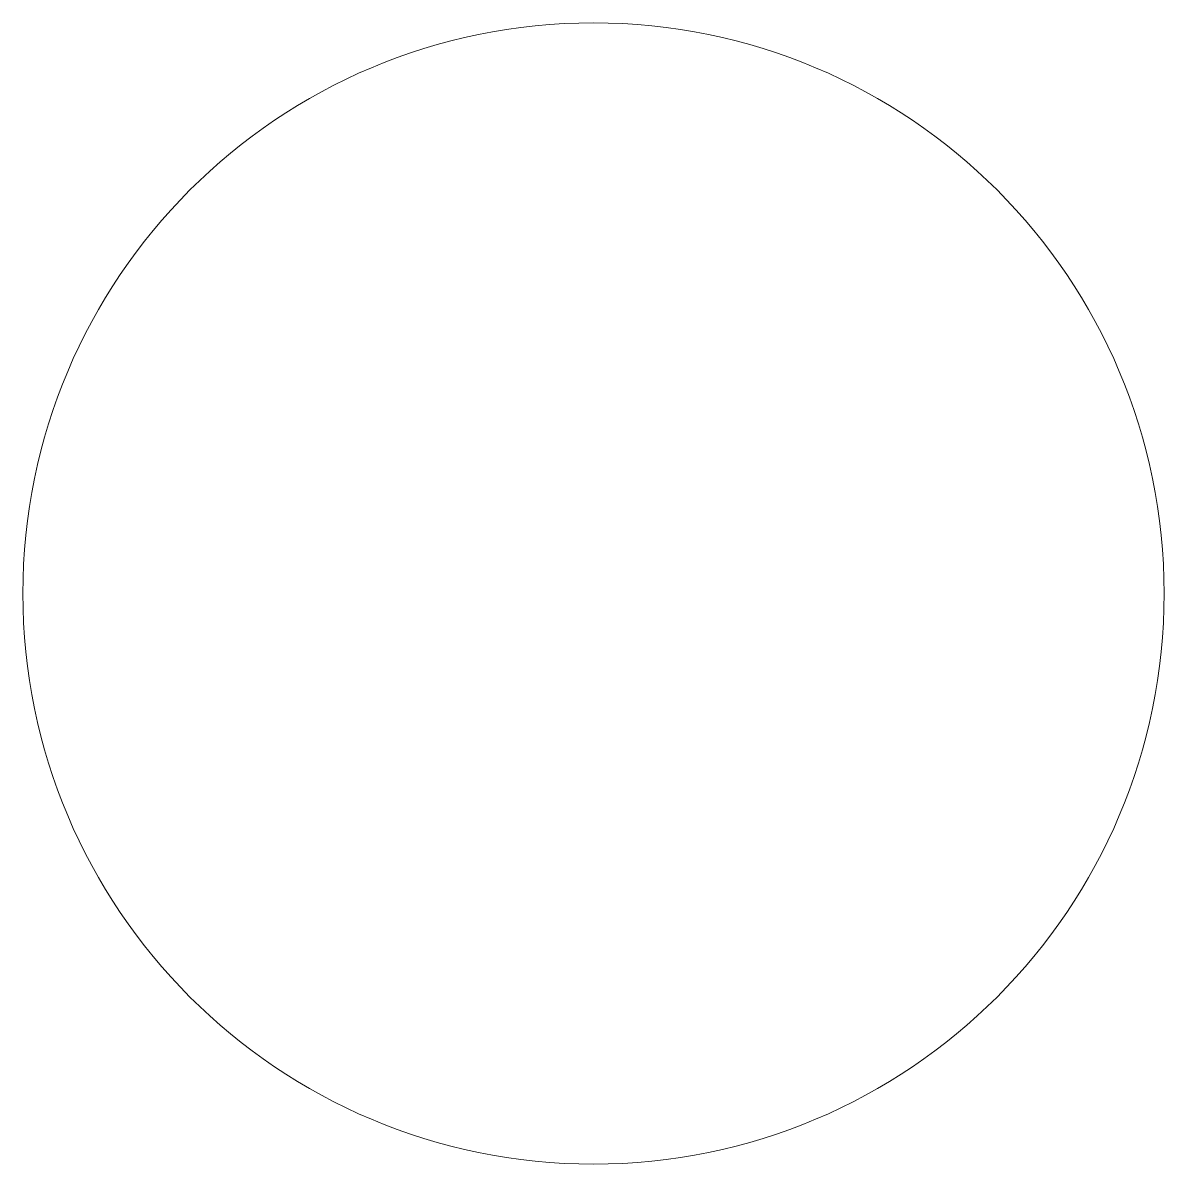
# Model space of a CAD drawing. Header units: millimetres. Extents: x 8.1 to 91.9, y 8.1 to 91.9.
import ezdxf

# ---------------------------------------------------------------- set-up
doc = ezdxf.new("R2010")
doc.units = ezdxf.units.MM
doc.layers.get('0').update_dxf_attribs({"linetype": 'CONTINUOUS', "lineweight": 0})

msp = doc.modelspace()

# ---------------------------------------------------------------- linework, layer by layer
msp.add_circle((50, 50), 41.91)

doc.saveas('drawing.dxf')
